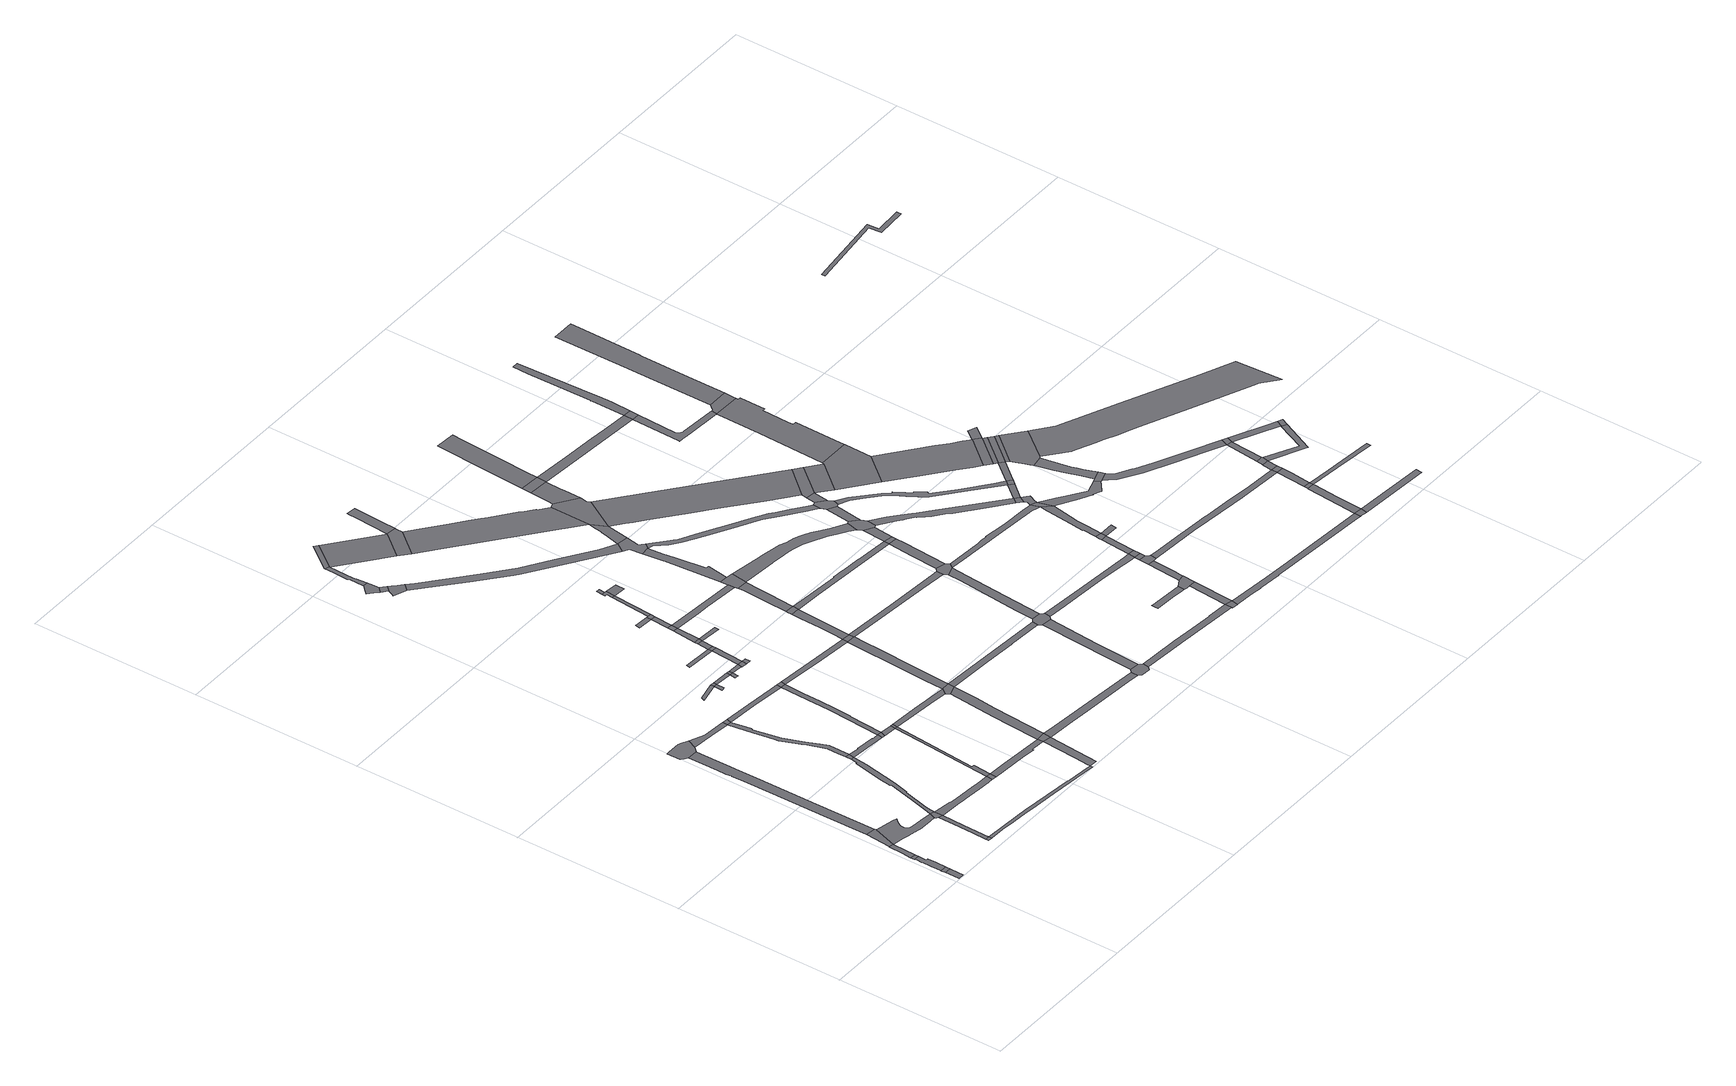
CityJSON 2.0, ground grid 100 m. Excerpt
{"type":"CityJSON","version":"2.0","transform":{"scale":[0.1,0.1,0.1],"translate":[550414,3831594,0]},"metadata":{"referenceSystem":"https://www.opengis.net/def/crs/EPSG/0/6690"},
"CityObjects":{
"road1":{"type":"Road","attributes":{"RoadStructureAttribute.sectionType":"1"},"geometry":[{"type":"MultiSurface","lod":"1","boundaries":[[[0,1,2,3]]]}]},
"road2":{"type":"Road","geometry":[{"type":"MultiSurface","lod":"1","boundaries":[[[4,5,6,0,3,7]]]}]},
"road3":{"type":"Road","attributes":{"RoadStructureAttribute.sectionType":"1"},"geometry":[{"type":"MultiSurface","lod":"1","boundaries":[[[8,9,10,11,12,13,4,7,14,15,16,17,18]]]}]},
"road4":{"type":"Road","geometry":[{"type":"MultiSurface","lod":"1","boundaries":[[[19,8,18,20]]]}]},
"road5":{"type":"Road","attributes":{"RoadStructureAttribute.sectionType":"1"},"geometry":[{"type":"MultiSurface","lod":"1","boundaries":[[[21,22,19,20,23]]]}]},
"road6":{"type":"Road","geometry":[{"type":"MultiSurface","lod":"1","boundaries":[[[24,25,21,23,26,27,28]]]}]},
"road7":{"type":"Road","attributes":{"RoadStructureAttribute.sectionType":"1"},"geometry":[{"type":"MultiSurface","lod":"1","boundaries":[[[29,30,31,32,33,34,35,36,37,38,39,40,41,26,23,42,43,44,45,46,47,48,49,50,51,52,53,54,55,56]]]}]},
"road8":{"type":"Road","geometry":[{"type":"MultiSurface","lod":"1","boundaries":[[[57,58,59,60]]]}]},
"road9":{"type":"Road","attributes":{"RoadStructureAttribute.sectionType":"1"},"geometry":[{"type":"MultiSurface","lod":"1","boundaries":[[[61,62,63,64,65,66,67,68,69,24,28,70,71,72,73,74,75]]]}]},
"road10":{"type":"Road","attributes":{"RoadStructureAttribute.sectionType":"1"},"geometry":[{"type":"MultiSurface","lod":"1","boundaries":[[[76,77,78,57,60,79,80]]]}]},
"road11":{"type":"Road","geometry":[{"type":"MultiSurface","lod":"1","boundaries":[[[56,55,81,82,76,80,83]]]}]},
"road12":{"type":"Road","geometry":[{"type":"MultiSurface","lod":"1","boundaries":[[[84,85,86,87,88,89,90,91,61,75,92,93,94,95]]]}]},
"road13":{"type":"Road","attributes":{"RoadStructureAttribute.sectionType":"1"},"geometry":[{"type":"MultiSurface","lod":"1","boundaries":[[[96,97,98,99,100,101,102,103,104,105,106,107,108,109,56,83]]]}]},
"road14":{"type":"Road","attributes":{"RoadStructureAttribute.sectionType":"1"},"geometry":[{"type":"MultiSurface","lod":"1","boundaries":[[[110,111,112,113,114,115,116,83,80,117,118,119,120,121,122,123,124,125,126]]]}]},
"road15":{"type":"Road","attributes":{"RoadStructureAttribute.sectionType":"1"},"geometry":[{"type":"MultiSurface","lod":"1","boundaries":[[[127,128,95,94,129,130,131,132,133,134,135]]]}]},
"road16":{"type":"Road","attributes":{"RoadStructureAttribute.sectionType":"1"},"geometry":[{"type":"MultiSurface","lod":"1","boundaries":[[[136,137,138,139,140,141,142,60,59,143,144,145,146,147,148,149]]]}]},
"road17":{"type":"Road","geometry":[{"type":"MultiSurface","lod":"1","boundaries":[[[150,102,101,151]]]}]},
"road18":{"type":"Road","attributes":{"RoadStructureAttribute.sectionType":"1"},"geometry":[{"type":"MultiSurface","lod":"1","boundaries":[[[134,152,153,154,155,156,157,158,159,150,151,160,161,162,163,164,165,166,167,168,169]]]}]},
"road19":{"type":"Road","geometry":[{"type":"MultiSurface","lod":"1","boundaries":[[[135,134,169,170]]]}]},
"road20":{"type":"Road","geometry":[{"type":"MultiSurface","lod":"1","boundaries":[[[126,125,171,172]]]}]},
"road21":{"type":"Road","attributes":{"RoadStructureAttribute.sectionType":"1"},"geometry":[{"type":"MultiSurface","lod":"1","boundaries":[[[173,174,175,176,151,101,177,178]]]}]},
"road22":{"type":"Road","attributes":{"RoadStructureAttribute.sectionType":"1"},"geometry":[{"type":"MultiSurface","lod":"1","boundaries":[[[179,180,126,172,181,182,183,184,185]]]}]},
"road23":{"type":"Road","geometry":[{"type":"MultiSurface","lod":"1","boundaries":[[[178,177,186,187]]]}]},
"road24":{"type":"Road","attributes":{"RoadStructureAttribute.sectionType":"1"},"geometry":[{"type":"MultiSurface","lod":"1","boundaries":[[[188,189,170,169,190,191,192]]]}]},
"road25":{"type":"Road","attributes":{"RoadStructureAttribute.sectionType":"1"},"geometry":[{"type":"MultiSurface","lod":"1","boundaries":[[[193,194,195,196]]]}]},
"road26":{"type":"Road","attributes":{"RoadStructureAttribute.sectionType":"1"},"geometry":[{"type":"MultiSurface","lod":"1","boundaries":[[[187,186,179,197]]]}]},
"road27":{"type":"Road","attributes":{"RoadStructureAttribute.sectionType":"1"},"geometry":[{"type":"MultiSurface","lod":"1","boundaries":[[[198,172,171,199,200,201,202,203]]]}]},
"road28":{"type":"Road","geometry":[{"type":"MultiSurface","lod":"1","boundaries":[[[197,179,185,204]]]}]},
"road29":{"type":"Road","geometry":[{"type":"MultiSurface","lod":"1","boundaries":[[[196,205,206,207]]]}]},
"road30":{"type":"Road","geometry":[{"type":"MultiSurface","lod":"1","boundaries":[[[193,196,207,208]]]}]},
"road31":{"type":"Road","attributes":{"RoadStructureAttribute.sectionType":"1"},"geometry":[{"type":"MultiSurface","lod":"1","boundaries":[[[191,209,210,211,212,213,178,187,214,215,216,217,218,219,220]]]}]},
"road32":{"type":"Road","attributes":{"RoadStructureAttribute.sectionType":"1"},"geometry":[{"type":"MultiSurface","lod":"1","boundaries":[[[208,207,221,222]]]}]},
"road33":{"type":"Road","attributes":{"RoadStructureAttribute.sectionType":"1"},"geometry":[{"type":"MultiSurface","lod":"1","boundaries":[[[202,223,224,225,149,226,227]]]}]},
"road34":{"type":"Road","geometry":[{"type":"MultiSurface","lod":"1","boundaries":[[[221,228,229,230]]]}]},
"road35":{"type":"Road","geometry":[{"type":"MultiSurface","lod":"1","boundaries":[[[192,191,220,231]]]}]},
"road36":{"type":"Road","geometry":[{"type":"MultiSurface","lod":"1","boundaries":[[[222,221,230,232]]]}]},
"road37":{"type":"Road","geometry":[{"type":"MultiSurface","lod":"1","boundaries":[[[233,203,202,227]]]}]},
"road38":{"type":"Road","attributes":{"RoadStructureAttribute.sectionType":"1"},"geometry":[{"type":"MultiSurface","lod":"1","boundaries":[[[232,230,234,235]]]}]},
"road39":{"type":"Road","attributes":{"RoadStructureAttribute.sectionType":"1"},"geometry":[{"type":"MultiSurface","lod":"1","boundaries":[[[236,204,185,237,238,239]]]}]},
"road40":{"type":"Road","geometry":[{"type":"MultiSurface","lod":"1","boundaries":[[[240,241,242,243,244,245,246,247,248,249]]]}]},
"road41":{"type":"Road","geometry":[{"type":"MultiSurface","lod":"1","boundaries":[[[250,251,252,253]]]}]},
"road42":{"type":"Road","attributes":{"RoadStructureAttribute.sectionType":"1"},"geometry":[{"type":"MultiSurface","lod":"1","boundaries":[[[249,248,254,255]]]}]},
"road43":{"type":"Road","geometry":[{"type":"MultiSurface","lod":"1","boundaries":[[[256,235,234,257,258]]]}]},
"road44":{"type":"Road","geometry":[{"type":"MultiSurface","lod":"1","boundaries":[[[259,260,255,254,261,262,263,264]]]}]},
"road45":{"type":"Road","attributes":{"RoadStructureAttribute.sectionType":"1"},"geometry":[{"type":"MultiSurface","lod":"1","boundaries":[[[265,266,267,268,269,242,241,270,271,272]]]}]},
"road46":{"type":"Road","geometry":[{"type":"MultiSurface","lod":"1","boundaries":[[[273,274,256,258]]]}]},
"road47":{"type":"Road","attributes":{"RoadStructureAttribute.sectionType":"1"},"geometry":[{"type":"MultiSurface","lod":"1","boundaries":[[[252,235,256,275]]]}]},
"road48":{"type":"Road","attributes":{"RoadStructureAttribute.sectionType":"1"},"geometry":[{"type":"MultiSurface","lod":"1","boundaries":[[[276,277,278,279,280,281,203,233]]]}]},
"road49":{"type":"Road","geometry":[{"type":"MultiSurface","lod":"1","boundaries":[[[253,252,275,282]]]}]},
"road50":{"type":"Road","attributes":{"RoadStructureAttribute.sectionType":"1"},"geometry":[{"type":"MultiSurface","lod":"1","boundaries":[[[283,253,282,284]]]}]},
"road51":{"type":"Road","geometry":[{"type":"MultiSurface","lod":"1","boundaries":[[[285,283,284,286]]]}]},
"road52":{"type":"Road","attributes":{"RoadStructureAttribute.sectionType":"1"},"geometry":[{"type":"MultiSurface","lod":"1","boundaries":[[[287,285,286,288]]]}]},
"road53":{"type":"Road","geometry":[{"type":"MultiSurface","lod":"1","boundaries":[[[289,290,265,272,291]]]}]},
"road54":{"type":"Road","attributes":{"RoadStructureAttribute.sectionType":"1"},"geometry":[{"type":"MultiSurface","lod":"1","boundaries":[[[292,231,220,293,294,295]]]}]},
"road55":{"type":"Road","geometry":[{"type":"MultiSurface","lod":"1","boundaries":[[[296,239,238,279,278]]]}]},
"road56":{"type":"Road","geometry":[{"type":"MultiSurface","lod":"1","boundaries":[[[297,298,299,300]]]}]},
"road57":{"type":"Road","geometry":[{"type":"MultiSurface","lod":"1","boundaries":[[[301,287,288,302]]]}]},
"road58":{"type":"Road","geometry":[{"type":"MultiSurface","lod":"1","boundaries":[[[303,304,286,284]]]}]},
"road59":{"type":"Road","attributes":{"RoadStructureAttribute.sectionType":"1"},"geometry":[{"type":"MultiSurface","lod":"1","boundaries":[[[299,301,302,305]]]}]},
"road60":{"type":"Road","geometry":[{"type":"MultiSurface","lod":"1","boundaries":[[[300,299,305,306,307]]]}]},
"road61":{"type":"Road","attributes":{"function":"2","RoadStructureAttribute.sectionType":"1"},"geometry":[{"type":"MultiSurface","lod":"1","boundaries":[[[308,309,310,291,272,311,312,313,314]]]}]},
"road62":{"type":"Road","attributes":{"RoadStructureAttribute.sectionType":"1"},"geometry":[{"type":"MultiSurface","lod":"1","boundaries":[[[315,316,233,227,317,318,319,320,321,322]]]}]},
"road63":{"type":"Road","attributes":{"RoadStructureAttribute.sectionType":"1"},"geometry":[{"type":"MultiSurface","lod":"1","boundaries":[[[323,307,306,324]]]}]},
"road64":{"type":"Road","attributes":{"RoadStructureAttribute.sectionType":"1"},"geometry":[{"type":"MultiSurface","lod":"1","boundaries":[[[294,325,326,327,328,329,239,296,330,331,332,333,334,335]]]}]},
"road65":{"type":"Road","attributes":{"RoadStructureAttribute.sectionType":"1"},"geometry":[{"type":"MultiSurface","lod":"1","boundaries":[[[336,337,338,323,324,339,340]]]}]},
"road66":{"type":"Road","geometry":[{"type":"MultiSurface","lod":"1","boundaries":[[[341,342,336,340]]]}]},
"road67":{"type":"Road","geometry":[{"type":"MultiSurface","lod":"1","boundaries":[[[343,344,339,324]]]}]},
"road68":{"type":"Road","geometry":[{"type":"MultiSurface","lod":"1","boundaries":[[[345,346,314,313,347,348,349,350]]]}]},
"road69":{"type":"Road","attributes":{"RoadStructureAttribute.sectionType":"1"},"geometry":[{"type":"MultiSurface","lod":"1","boundaries":[[[351,352,353,354,355,264,263,356,357,358,359,360,361,362,363]]]}]},
"road70":{"type":"Road","geometry":[{"type":"MultiSurface","lod":"1","boundaries":[[[295,294,335,364]]]}]},
"road71":{"type":"Road","attributes":{"RoadStructureAttribute.sectionType":"1"},"geometry":[{"type":"MultiSurface","lod":"1","boundaries":[[[365,366,302,288,367,368,369,370]]]}]},
"road72":{"type":"Road","attributes":{"RoadStructureAttribute.sectionType":"1"},"geometry":[{"type":"MultiSurface","lod":"1","boundaries":[[[371,372,373,374,295,364,375,376]]]}]},
"road73":{"type":"Road","attributes":{"RoadStructureAttribute.sectionType":"1"},"geometry":[{"type":"MultiSurface","lod":"1","boundaries":[[[377,378,296,278,379,380,381,382,383]]]}]},
"road74":{"type":"Road","geometry":[{"type":"MultiSurface","lod":"1","boundaries":[[[384,385,386,345,350,387,388,389]]]}]},
"road75":{"type":"Road","geometry":[{"type":"MultiSurface","lod":"1","boundaries":[[[390,391,371,376,392,393]]]}]},
"road76":{"type":"Road","attributes":{"RoadStructureAttribute.sectionType":"1"},"geometry":[{"type":"MultiSurface","lod":"1","boundaries":[[[394,395,396,390,393,397,398,399,400]]]}]},
"road77":{"type":"Road","attributes":{"function":"2","RoadStructureAttribute.sectionType":"1"},"geometry":[{"type":"MultiSurface","lod":"1","boundaries":[[[401,402,403,404,405,406,407,408,409,348,347,410,411,412,413,414]]]}]},
"road78":{"type":"Road","geometry":[{"type":"MultiSurface","lod":"1","boundaries":[[[415,322,321,416,417,418,419,420,421,422,423,424]]]}]},
"road79":{"type":"Road","geometry":[{"type":"MultiSurface","lod":"1","boundaries":[[[425,426,370,369,394,400,427,428,429,430,431]]]}]},
"road80":{"type":"Road","attributes":{"RoadStructureAttribute.sectionType":"1"},"geometry":[{"type":"MultiSurface","lod":"1","boundaries":[[[432,433,434,435,436,437,438,439,440,441,442,443,444,425,431]]]}]},
"road81":{"type":"Road","attributes":{"RoadStructureAttribute.sectionType":"1"},"geometry":[{"type":"MultiSurface","lod":"1","boundaries":[[[445,446,447,448,449,364,335,450,451,452,453,454,455]]]}]},
"road82":{"type":"Road","geometry":[{"type":"MultiSurface","lod":"1","boundaries":[[[363,362,456,440,439,457,458,459,460,461]]]}]},
"road83":{"type":"Road","attributes":{"RoadStructureAttribute.sectionType":"1"},"geometry":[{"type":"MultiSurface","lod":"1","boundaries":[[[462,463,464,415,424,465,466]]]}]},
"road84":{"type":"Road","attributes":{"RoadStructureAttribute.sectionType":"1"},"geometry":[{"type":"MultiSurface","lod":"1","boundaries":[[[413,467,468,469,470,471,363,461,472,473]]]}]},
"road85":{"type":"Road","geometry":[{"type":"MultiSurface","lod":"1","boundaries":[[[474,475,476,383,382,477,478,462,466,479,480,481,482,483,484,485]]]}]},
"road86":{"type":"Road","attributes":{"RoadStructureAttribute.sectionType":"1"},"geometry":[{"type":"MultiSurface","lod":"1","boundaries":[[[392,486,487,488,489,490,491,492,493,494,495,393]]]}]},
"road87":{"type":"Road","geometry":[{"type":"MultiSurface","lod":"1","boundaries":[[[496,414,413,473,497,498,499,500]]]}]},
"road88":{"type":"Road","attributes":{"RoadStructureAttribute.sectionType":"1"},"geometry":[{"type":"MultiSurface","lod":"1","boundaries":[[[501,502,503,504,505,506,507,421,420,508,509,510,511,512]]]}]},
"road89":{"type":"Road","attributes":{"RoadStructureAttribute.sectionType":"1"},"geometry":[{"type":"MultiSurface","lod":"1","boundaries":[[[513,514,515,516,517,518,519,520,521,522,429,428,523,524,525,526,527,528,529,530,531,532,533,534,535,536,537,538,539]]]}]},
"road90":{"type":"Road","attributes":{"RoadStructureAttribute.sectionType":"1"},"geometry":[{"type":"MultiSurface","lod":"1","boundaries":[[[540,541,542,543,544,545,546,474,485]]]}]},
"road91":{"type":"Road","attributes":{"function":"3","RoadStructureAttribute.sectionType":"1"},"geometry":[{"type":"MultiSurface","lod":"1","boundaries":[[[547,548,549,496,500,550,551,552,553,554]]]}]},
"road92":{"type":"Road","geometry":[{"type":"MultiSurface","lod":"1","boundaries":[[[555,547,554,556]]]}]},
"road93":{"type":"Road","attributes":{"RoadStructureAttribute.sectionType":"1"},"geometry":[{"type":"MultiSurface","lod":"1","boundaries":[[[557,558,559,560,561,562,563,564,565,566,567,568,569,570,571,457,439,572,573,574,575,576,577,578,579,580,581,582,583,584,585]]]}]},
"road94":{"type":"Road","geometry":[{"type":"MultiSurface","lod":"1","boundaries":[[[586,587,455,454,543,542,588,589,590,591]]]}]},
"road95":{"type":"Road","attributes":{"RoadStructureAttribute.sectionType":"1"},"geometry":[{"type":"MultiSurface","lod":"1","boundaries":[[[488,592,586,591,593,594]]]}]},
"road96":{"type":"Road","attributes":{"function":"3","RoadStructureAttribute.sectionType":"1"},"geometry":[{"type":"MultiSurface","lod":"1","boundaries":[[[595,596,555,556,597,598,599,600]]]}]},
"road97":{"type":"Road","attributes":{"RoadStructureAttribute.sectionType":"1"},"geometry":[{"type":"MultiSurface","lod":"1","boundaries":[[[601,602,482,481,603,604,605,606,607,608,609,610]]]}]},
"road98":{"type":"Road","geometry":[{"type":"MultiSurface","lod":"1","boundaries":[[[489,488,594,611]]]}]},
"road99":{"type":"Road","geometry":[{"type":"MultiSurface","lod":"1","boundaries":[[[612,613,614,615,616,617,618,619,620,621,622]]]}]},
"road100":{"type":"Road","attributes":{"function":"2","RoadStructureAttribute.sectionType":"1"},"geometry":[{"type":"MultiSurface","lod":"1","boundaries":[[[623,624,497,473,625,626,627,628,629,630,631,632]]]}]},
"road101":{"type":"Road","attributes":{"RoadStructureAttribute.sectionType":"1"},"geometry":[{"type":"MultiSurface","lod":"1","boundaries":[[[633,634,489,611,635]]]}]},
"road102":{"type":"Road","geometry":[{"type":"MultiSurface","lod":"1","boundaries":[[[512,511,636,637,638,639,640]]]}]},
"road103":{"type":"Road","geometry":[{"type":"MultiSurface","lod":"1","boundaries":[[[641,539,538,633,635,642,643,644]]]}]},
"road104":{"type":"Road","attributes":{"RoadStructureAttribute.sectionType":"1"},"geometry":[{"type":"MultiSurface","lod":"1","boundaries":[[[645,512,640,646]]]}]},
"road105":{"type":"Road","attributes":{"RoadStructureAttribute.sectionType":"1"},"geometry":[{"type":"MultiSurface","lod":"1","boundaries":[[[647,641,644,648]]]}]},
"road106":{"type":"Road","geometry":[{"type":"MultiSurface","lod":"1","boundaries":[[[649,650,651,622,621,652,645,646]]]}]},
"road107":{"type":"Road","geometry":[{"type":"MultiSurface","lod":"1","boundaries":[[[653,654,585,584,647,648,655,656,657,658]]]}]},
"road108":{"type":"Road","attributes":{"RoadStructureAttribute.sectionType":"1"},"geometry":[{"type":"MultiSurface","lod":"1","boundaries":[[[659,653,658,660]]]}]},
"road109":{"type":"Road","attributes":{"RoadStructureAttribute.sectionType":"1"},"geometry":[{"type":"MultiSurface","lod":"1","boundaries":[[[661,662,663,664,665,666,667,588,542,668,669,670,671,672,673,674,675,676,677]]]}]},
"road110":{"type":"Road","attributes":{"RoadStructureAttribute.sectionType":"1"},"geometry":[{"type":"MultiSurface","lod":"1","boundaries":[[[678,679,680,681,556,554,682,683]]]}]},
"road111":{"type":"Road","attributes":{"RoadStructureAttribute.sectionType":"1"},"geometry":[{"type":"MultiSurface","lod":"1","boundaries":[[[684,685,686,687,650,649,688,689,690,691,692]]]}]},
"road112":{"type":"Road","geometry":[{"type":"MultiSurface","lod":"1","boundaries":[[[693,684,692,694,695,696,697,698]]]}]},
"road113":{"type":"Road","attributes":{"RoadStructureAttribute.sectionType":"1"},"geometry":[{"type":"MultiSurface","lod":"1","boundaries":[[[609,693,698,699]]]}]},
"road114":{"type":"Road","geometry":[{"type":"MultiSurface","lod":"1","boundaries":[[[610,609,699,700,701]]]}]},
"road115":{"type":"Road","geometry":[{"type":"MultiSurface","lod":"1","boundaries":[[[632,631,702,659,660,703]]]}]},
"road116":{"type":"Road","attributes":{"RoadStructureAttribute.sectionType":"1"},"geometry":[{"type":"MultiSurface","lod":"1","boundaries":[[[704,705,706,707,708,709,710,711,712,643,642,713,714,715,716,717,718,719,720,721,722,723,724,725,726]]]}]},
"road117":{"type":"Road","attributes":{"RoadStructureAttribute.sectionType":"1"},"geometry":[{"type":"MultiSurface","lod":"1","boundaries":[[[727,728,729,730,610,701]]]}]},
"road118":{"type":"Road","attributes":{"function":"2","RoadStructureAttribute.sectionType":"1"},"geometry":[{"type":"MultiSurface","lod":"1","boundaries":[[[703,660,731,732,733]]]}]},
"road119":{"type":"Road","geometry":[{"type":"MultiSurface","lod":"1","boundaries":[[[734,735,730,729,736]]]}]},
"road120":{"type":"Road","attributes":{"RoadStructureAttribute.sectionType":"1"},"geometry":[{"type":"MultiSurface","lod":"1","boundaries":[[[737,738,739,740,741,742,743,744,745,746,747,748,749,750,751,657,656,752,753,754,755,756,757,758,759,760,761,762,763,764]]]}]},
"road121":{"type":"Road","geometry":[{"type":"MultiSurface","lod":"1","boundaries":[[[765,766,736,729]]]}]},
"road122":{"type":"Road","attributes":{"RoadStructureAttribute.sectionType":"1"},"geometry":[{"type":"MultiSurface","lod":"1","boundaries":[[[676,767,768,769,770,771,772,773,774,734,736,775,776,777,778]]]}]},
"road123":{"type":"Road","geometry":[{"type":"MultiSurface","lod":"1","boundaries":[[[779,733,732,780,781,782]]]}]},
"road124":{"type":"Road","geometry":[{"type":"MultiSurface","lod":"1","boundaries":[[[677,676,778,783]]]}]},
"road125":{"type":"Road","geometry":[{"type":"MultiSurface","lod":"1","boundaries":[[[726,725,784,785]]]}]},
"road126":{"type":"Road","attributes":{"RoadStructureAttribute.sectionType":"1"},"geometry":[{"type":"MultiSurface","lod":"1","boundaries":[[[786,787,788,789,640,639,790,791,792,793,794,795,796,797,798,799]]]}]},
"road127":{"type":"Road","geometry":[{"type":"MultiSurface","lod":"1","boundaries":[[[683,682,800,801]]]}]},
"road128":{"type":"Road","attributes":{"RoadStructureAttribute.sectionType":"1"},"geometry":[{"type":"MultiSurface","lod":"1","boundaries":[[[802,803,804,785,784,805,806,677,783]]]}]},
"road129":{"type":"Road","attributes":{"RoadStructureAttribute.sectionType":"1"},"geometry":[{"type":"MultiSurface","lod":"1","boundaries":[[[763,726,785,807,808]]]}]},
"road130":{"type":"Road","attributes":{"RoadStructureAttribute.sectionType":"1"},"geometry":[{"type":"MultiSurface","lod":"1","boundaries":[[[682,809,810,811,812,813,814,815,816,817,818,819,820,800]]]}]},
"road131":{"type":"Road","geometry":[{"type":"MultiSurface","lod":"1","boundaries":[[[764,763,808,821]]]}]},
"road132":{"type":"Road","attributes":{"RoadStructureAttribute.sectionType":"1"},"geometry":[{"type":"MultiSurface","lod":"1","boundaries":[[[822,823,824,825,826,827,683,801,828,829,830,831,832]]]}]},
"road133":{"type":"Road","attributes":{"RoadStructureAttribute.sectionType":"1"},"geometry":[{"type":"MultiSurface","lod":"1","boundaries":[[[833,834,835,836,837,838,783,778,839,840,841,842,843,844,845,846,847,848,849,850]]]}]},
"road134":{"type":"Road","attributes":{"RoadStructureAttribute.sectionType":"1"},"geometry":[{"type":"MultiSurface","lod":"1","boundaries":[[[814,851,852,853,779,782,854,855,856,857,858,859,860,861,862,863]]]}]},
"road135":{"type":"Road","attributes":{"function":"2","RoadStructureAttribute.sectionType":"1"},"geometry":[{"type":"MultiSurface","lod":"1","boundaries":[[[864,865,866,867,868,869,870,781,780,871,872,873,874,875,876]]]}]},
"road136":{"type":"Road","attributes":{"RoadStructureAttribute.sectionType":"1"},"geometry":[{"type":"MultiSurface","lod":"1","boundaries":[[[877,764,821,878,879]]]}]},
"road137":{"type":"Road","attributes":{"RoadStructureAttribute.sectionType":"1"},"geometry":[{"type":"MultiSurface","lod":"1","boundaries":[[[880,881,882,883,884,885,886,696,695,887,888,889,890,891,892,893]]]}]},
"road138":{"type":"Road","geometry":[{"type":"MultiSurface","lod":"1","boundaries":[[[894,895,896,897,815,814,863,898,899]]]}]},
"road139":{"type":"Road","geometry":[{"type":"MultiSurface","lod":"1","boundaries":[[[900,901,850,849,902,903,904]]]}]},
"road140":{"type":"Road","attributes":{"function":"2","RoadStructureAttribute.sectionType":"1"},"geometry":[{"type":"MultiSurface","lod":"1","boundaries":[[[876,875,905,906,907]]]}]},
"road141":{"type":"Road","attributes":{"RoadStructureAttribute.sectionType":"1"},"geometry":[{"type":"MultiSurface","lod":"1","boundaries":[[[908,909,910,911,912,913,914,915,916,917,918,901,900]]]}]},
"road142":{"type":"Road","attributes":{"function":"2","RoadStructureAttribute.sectionType":"1"},"geometry":[{"type":"MultiSurface","lod":"1","boundaries":[[[906,905,877,919]]]}]},
"road143":{"type":"Road","geometry":[{"type":"MultiSurface","lod":"1","boundaries":[[[919,877,879,920]]]}]},
"road144":{"type":"Road","attributes":{"RoadStructureAttribute.sectionType":"1"},"geometry":[{"type":"MultiSurface","lod":"1","boundaries":[[[920,879,921,922,923]]]}]},
"road145":{"type":"Road","attributes":{"function":"2","RoadStructureAttribute.sectionType":"1"},"geometry":[{"type":"MultiSurface","lod":"1","boundaries":[[[924,923,922,925,926,927,915,914,928,929,930]]]}]},
"road146":{"type":"Road","attributes":{"RoadStructureAttribute.sectionType":"1"},"geometry":[{"type":"MultiSurface","lod":"1","boundaries":[[[931,932,933,934,894,899,935,936,937,938,939,940,941]]]}]},
"road147":{"type":"Road","geometry":[{"type":"MultiSurface","lod":"1","boundaries":[[[942,943,876,907]]]}]},
"road148":{"type":"Road","geometry":[{"type":"MultiSurface","lod":"1","boundaries":[[[799,798,944,945,946]]]}]},
"road149":{"type":"Road","attributes":{"RoadStructureAttribute.sectionType":"1"},"geometry":[{"type":"MultiSurface","lod":"1","boundaries":[[[947,948,949,950,951,952,799,946,953,954,955,956]]]}]},
"road150":{"type":"Road","attributes":{"RoadStructureAttribute.sectionType":"1"},"geometry":[{"type":"MultiSurface","lod":"1","boundaries":[[[957,958,959,960,961,962,963,964,965,904,903,966,967,968,969,970,971,972]]]}]},
"road151":{"type":"Road","geometry":[{"type":"MultiSurface","lod":"1","boundaries":[[[973,947,956,974]]]}]},
"road152":{"type":"Road","attributes":{"RoadStructureAttribute.sectionType":"1"},"geometry":[{"type":"MultiSurface","lod":"1","boundaries":[[[892,973,974,975,976]]]}]},
"road153":{"type":"Road","geometry":[{"type":"MultiSurface","lod":"1","boundaries":[[[893,892,976,977]]]}]},
"road154":{"type":"Road","attributes":{"RoadStructureAttribute.sectionType":"1"},"geometry":[{"type":"MultiSurface","lod":"1","boundaries":[[[978,979,893,977,980,981]]]}]},
"road155":{"type":"Road","attributes":{"RoadStructureAttribute.sectionType":"1"},"geometry":[{"type":"MultiSurface","lod":"1","boundaries":[[[945,982,983,984,946]]]}]},
"road156":{"type":"Road","geometry":[{"type":"MultiSurface","lod":"1","boundaries":[[[985,981,980,986,987,988]]]}]},
"road157":{"type":"Road","attributes":{"RoadStructureAttribute.sectionType":"1"},"geometry":[{"type":"MultiSurface","lod":"1","boundaries":[[[989,985,988,990]]]}]},
"road158":{"type":"Road","geometry":[{"type":"MultiSurface","lod":"1","boundaries":[[[972,971,989,990,991]]]}]},
"road159":{"type":"Road","attributes":{"RoadStructureAttribute.sectionType":"1"},"geometry":[{"type":"MultiSurface","lod":"1","boundaries":[[[992,993,974,956,994,995,996,997]]]}]},
"road160":{"type":"Road","attributes":{"RoadStructureAttribute.sectionType":"1"},"geometry":[{"type":"MultiSurface","lod":"1","boundaries":[[[998,999,986,980,1000,1001,1002,1003]]]}]},
"road161":{"type":"Road","attributes":{"function":"2","RoadStructureAttribute.sectionType":"1"},"geometry":[{"type":"MultiSurface","lod":"1","boundaries":[[[1004,1005,1006,930,929,1007,1008,1009,1010,1011,1012,1013,1014,1015,1016,1017,1018,1019,1020,1021,1022,1023]]]}]},
"road162":{"type":"Road","attributes":{"RoadStructureAttribute.sectionType":"1"},"geometry":[{"type":"MultiSurface","lod":"1","boundaries":[[[1024,1025,991,990,1026,1027,1028]]]}]},
"road163":{"type":"Road","geometry":[{"type":"MultiSurface","lod":"1","boundaries":[[[1028,1027,998,1003,1029]]]}]},
"road164":{"type":"Road","attributes":{"RoadStructureAttribute.sectionType":"1"},"geometry":[{"type":"MultiSurface","lod":"1","boundaries":[[[1030,1031,1032,1033,1034,1035,1036,1037]]]}]}
},
"vertices":[
[34,89,0],[35,6,0],[69,6,0],[70,89,0],
[30,115,0],[31,109,0],[32,89,0],[70,115,0],
[30,279,0],[31,272,0],[31,235,0],[31,230,0],[31,176,0],[30,119,0],[71,183,0],[72,228,0],[61,229,0],[58,230,0],[60,277,0],
[27,301,0],[61,300,0],
[39,443,0],[33,356,0],[66,439,0],
[54,595,0],[39,445,0],[113,578,0],[113,580,0],[112,587,0],
[332,440,0],[279,445,0],[236,451,0],[228,452,0],[218,459,0],[211,470,0],[209,484,0],[208,486,0],[212,500,0],[213,502,0],[222,522,0],[247,549,0],[224,554,0],[72,438,0],[134,425,0],[167,419,0],[175,417,0],[194,413,0],[197,412,0],[205,411,0],[213,409,0],[220,407,0],[229,406,0],[252,402,0],[330,400,0],[332,400,0],[364,399,0],[378,436,0],
[374,86,0],[373,68,0],[400,67,0],[397,85,0],
[39,1689,0],[40,1626,0],[40,1511,0],[41,1457,0],[43,1427,0],[43,1425,0],[44,1350,0],[46,1170,0],[50,858,0],[108,951,0],[104,1295,0],[103,1425,0],[101,1502,0],[100,1566,0],[99,1687,0],
[379,383,0],[379,286,0],[376,165,0],[401,251,0],[405,377,0],
[365,398,0],[372,391,0],[405,429,0],
[119,1787,0],[118,1787,0],[97,1797,0],[19,1797,0],[3,1797,0],[3,1718,0],[19,1705,0],[29,1697,0],[109,1697,0],[122,1710,0],[128,1716,0],[153,1773,0],
[411,486,0],[452,638,0],[457,638,0],[479,730,0],[520,936,0],[530,1022,0],[508,1018,0],[504,981,0],[497,981,0],[463,813,0],[449,736,0],[455,734,0],[414,568,0],[391,475,0],
[727,391,0],[694,393,0],[565,402,0],[521,410,0],[512,411,0],[416,427,0],[409,428,0],[412,377,0],[507,370,0],[521,369,0],[572,366,0],[617,362,0],[691,356,0],[762,351,0],[765,351,0],[791,349,0],[793,387,0],
[240,1735,0],[211,1748,0],[148,1714,0],[200,1709,0],[207,1708,0],[237,1705,0],[277,1701,0],[372,1691,0],[375,1722,0],
[1003,34,0],[1003,36,0],[850,52,0],[770,60,0],[700,66,0],[612,73,0],[520,79,0],[505,64,0],[546,60,0],[657,52,0],[752,43,0],[883,30,0],[1170,1,0],[1172,18,0],
[508,1053,0],[534,1053,0],
[390,1584,0],[415,1428,0],[418,1405,0],[452,1326,0],[464,1295,0],[470,1281,0],[508,1166,0],[508,1098,0],[536,1178,0],[519,1224,0],[489,1296,0],[444,1410,0],[442,1429,0],[425,1517,0],[416,1565,0],[418,1577,0],[414,1605,0],[401,1691,0],
[408,1719,0],
[821,346,0],[824,385,0],
[710,1034,0],[710,1038,0],[601,1048,0],[600,1045,0],[745,1001,0],[748,1031,0],
[846,992,0],[826,758,0],[831,491,0],[831,493,0],[830,493,0],[816,493,0],[862,991,0],
[766,999,0],[778,1030,0],
[742,1689,0],[570,1704,0],[576,1675,0],[782,1654,0],[785,1684,0],
[589,1952,0],[475,1926,0],[467,1904,0],[590,1932,0],
[849,1024,0],
[933,378,0],[1027,332,0],[1111,325,0],[1111,334,0],[1195,325,0],[1194,360,0],
[864,1022,0],
[588,1882,0],[608,1883,0],[610,1930,0],
[611,1951,0],
[781,1601,0],[776,1432,0],[776,1404,0],[774,1345,0],[764,1221,0],[793,1234,0],[795,1234,0],[803,1333,0],[801,1334,0],[804,1432,0],[808,1537,0],[814,1652,0],
[715,1924,0],[716,1945,0],
[1179,117,0],[1173,30,0],[1172,21,0],[1220,14,0],[1244,316,0],
[710,1889,0],[730,1884,0],[735,1921,0],
[817,1681,0],
[736,1944,0],
[1250,362,0],
[802,1917,0],[809,1940,0],
[1036,1008,0],[1113,968,0],[1224,957,0],[1248,991,0],
[256,3831,0],[255,3846,0],[224,3844,0],[219,3838,0],[206,3825,0],[180,3796,0],[193,3783,0],[222,3757,0],[232,3747,0],[259,3776,0],
[647,2145,0],[646,2125,0],[820,2112,0],[820,2135,0],
[264,3718,0],[290,3746,0],
[839,1940,0],[802,1912,0],[837,1910,0],
[316,3722,0],[307,3730,0],[251,3688,0],[245,3675,0],[322,3647,0],[356,3684,0],
[224,4083,0],[224,4026,0],[223,3977,0],[221,3944,0],[227,3927,0],[251,3910,0],[246,3927,0],[250,4076,0],
[865,1908,0],[864,1938,0],
[851,2110,0],
[1275,690,0],[1288,811,0],[1297,954,0],[1241,934,0],[1214,648,0],[1206,545,0],
[852,2132,0],
[826,2203,0],[857,2200,0],
[827,2225,0],[862,2223,0],
[839,2365,0],[870,2363,0],
[340,4242,0],[224,4090,0],[364,4224,0],
[1038,1660,0],[1036,1628,0],[1281,1603,0],[1284,1636,0],
[1300,992,0],
[766,2546,0],[761,2519,0],[851,2512,0],[853,2541,0],
[842,2403,0],[872,2400,0],
[984,2191,0],[985,2216,0],
[881,2510,0],
[883,2539,0],[864,2540,0],
[638,4000,0],[631,4006,0],[377,4214,0],[257,4070,0],[402,3953,0],[522,3854,0],[640,3999,0],
[1625,329,0],[1332,354,0],[1415,303,0],[1530,292,0],[1720,278,0],[1843,269,0],[1913,262,0],[1915,303,0],
[883,2777,0],[901,2775,0],
[1280,1600,0],[1270,1437,0],[1267,1383,0],[1260,1254,0],[1252,1098,0],[1300,993,0],[1313,1227,0],[1326,1437,0],[1330,1538,0],[1335,1598,0],[1335,1602,0],
[874,2834,0],[872,2815,0],[886,2814,0],[906,2831,0],[893,2832,0],
[896,2870,0],[877,2871,0],
[975,2769,0],[978,2825,0],
[641,4000,0],[641,3998,0],[581,3806,0],[698,3950,0],[701,3990,0],[701,3996,0],
[1164,3061,0],[965,3195,0],[804,3302,0],[651,3427,0],[395,3649,0],[435,3549,0],[567,3433,0],[671,3343,0],[738,3286,0],[761,3267,0],[910,3166,0],[1220,2960,0],[1257,3015,0],
[1333,1633,0],
[1105,2382,0],[1035,2387,0],[1033,2349,0],[1103,2345,0],[1312,2329,0],[1309,2367,0],
[1300,1963,0],[1298,1904,0],[1295,1787,0],[1287,1678,0],[1341,1793,0],[1351,1961,0],
[1593,973,0],[1593,972,0],[1565,937,0],[1748,925,0],[1749,927,0],[1956,913,0],[1960,947,0],
[658,4263,0],[657,4251,0],[654,4198,0],[706,4081,0],[714,4212,0],[717,4257,0],
[1301,2002,0],[1300,1991,0],[1353,1961,0],[1358,1998,0],
[1313,2308,0],[1316,2276,0],[1308,2120,0],[1358,2000,0],[1368,2153,0],[1373,2224,0],[1378,2304,0],
[1244,3511,0],[1246,3513,0],[1185,3561,0],[1177,3572,0],[1052,3668,0],[1022,3694,0],[972,3734,0],[894,3795,0],[795,3873,0],[700,3710,0],[1067,3413,0],[1080,3403,0],[1300,3225,0],[1302,3461,0],
[1933,320,0],[1930,245,0],[1985,242,0],[1998,255,0],[2001,258,0],[2003,260,0],[2007,295,0],[2005,295,0],[2001,301,0],[1990,312,0],
[1305,2411,0],[1308,2374,0],[1379,2308,0],[1380,2308,0],[1395,2404,0],[1366,2408,0],[1355,2410,0],
[1375,2537,0],[1359,2539,0],[1352,2582,0],[1349,2608,0],[1343,2642,0],[1331,2718,0],[1323,2785,0],[1313,2871,0],[1262,2865,0],[1277,2745,0],[1279,2744,0],[1288,2639,0],[1297,2514,0],
[1979,1585,0],[1977,1585,0],[1909,1590,0],[1678,1606,0],[1335,1633,0],[1449,1593,0],[1854,1557,0],[1976,1545,0],[2011,1542,0],[2012,1542,0],[2013,1583,0],
[1253,2938,0],[1338,2901,0],[1328,2910,0],[1322,2915,0],[1308,2926,0],[1322,3004,0],
[1973,893,0],[1955,635,0],[1944,494,0],[2007,587,0],[2030,886,0],
[1293,3174,0],[1290,3153,0],[1288,3144,0],[1286,3136,0],[1274,3087,0],[1344,3133,0],[1345,3139,0],
[1980,962,0],[1967,951,0],[1962,947,0],[1958,911,0],[1963,905,0],[2043,899,0],[2047,904,0],[2049,904,0],[2053,939,0],[2052,941,0],[2047,946,0],[2036,960,0],
[1512,1951,0],[1841,1927,0],[2058,1911,0],[2060,1944,0],[1863,1959,0],[1861,1961,0],[1745,1970,0],[1743,1970,0],[1673,1975,0],[1672,1972,0],
[1332,3474,0],[1455,3328,0],[1447,3350,0],[1450,3370,0],[1453,3387,0],
[2522,258,0],[2521,258,0],[2390,269,0],[2263,280,0],[2257,280,0],[2252,281,0],[2097,290,0],[2252,241,0],[2265,240,0],[2358,232,0],[2645,209,0],[2646,248,0],
[1987,2226,0],[1935,2260,0],[1903,2281,0],[1873,2300,0],[1839,2314,0],[1810,2325,0],[1764,2334,0],[1729,2351,0],[1599,2371,0],[1566,2377,0],[1386,2308,0],[1397,2307,0],[1558,2294,0],[1589,2292,0],[1595,2292,0],[1647,2287,0],[1711,2281,0],[1749,2273,0],[1797,2259,0],[1838,2240,0],[1860,2229,0],[1902,2210,0],[1924,2197,0],[1965,2172,0],[2021,2138,0],[2056,2111,0],[2073,2179,0],
[2055,1187,0],[2076,1445,0],[2085,1537,0],[2027,1519,0],[2022,1444,0],[2011,1319,0],[1989,1068,0],
[1340,3612,0],[1333,3497,0],[1332,3480,0],[1454,3492,0],[1454,3523,0],[1455,3595,0],[1455,3597,0],[1456,3606,0],
[1344,3672,0],[1461,3665,0],
[2094,2409,0],[2074,2423,0],[1994,2481,0],[1934,2525,0],[1904,2547,0],[1863,2573,0],[1845,2584,0],[1809,2603,0],[1727,2647,0],[1664,2681,0],[1569,2734,0],[1466,2790,0],[1448,2806,0],[1423,2828,0],[1352,2890,0],[1321,2868,0],[1344,2862,0],[1400,2801,0],[1453,2763,0],[1516,2725,0],[1601,2676,0],[1703,2620,0],[1795,2571,0],[1847,2542,0],[1918,2489,0],[2040,2400,0],[2078,2371,0],[2090,2362,0],[2095,2408,0],
[2033,1599,0],[2018,1587,0],[2104,1565,0],[2099,1571,0],[2097,1573,0],[2088,1585,0],
[2046,1761,0],[2109,1858,0],[2113,1907,0],
[1376,4222,0],[1357,3898,0],[1465,3739,0],[1475,3897,0],[1491,4159,0],[1494,4214,0],
[2661,889,0],[2322,917,0],[2166,894,0],[2294,885,0],[2444,872,0],[2612,854,0],[2662,849,0],[2692,845,0],[2694,845,0],[2699,886,0],
[2115,1932,0],
[2624,528,0],[2623,529,0],[2425,543,0],[2423,543,0],[2422,523,0],[2421,503,0],[2426,503,0],[2538,497,0],[2609,490,0],[2626,488,0],[2630,528,0],
[2055,2840,0],[1665,3157,0],[1413,3083,0],[1447,3056,0],[1500,3013,0],[1668,2875,0],[1810,2760,0],[1971,2628,0],[2127,2503,0],[2267,2668,0],
[2072,2083,0],[2060,1947,0],[2124,2049,0],
[2646,209,0],[2645,202,0],[2683,198,0],[2683,200,0],[2689,238,0],
[2086,2186,0],[2142,2056,0],[2146,2112,0],[2134,2144,0],
[2666,484,0],[2706,481,0],
[2104,2331,0],[2155,2304,0],
[2712,557,0],[2671,552,0],[2650,540,0],[2646,486,0],
[2114,2415,0],[2100,2409,0],[2166,2307,0],[2169,2308,0],[2179,2343,0],[2165,2372,0],
[2122,2468,0],[2176,2461,0],
[2721,1525,0],[2690,1527,0],[2528,1538,0],[2392,1552,0],[2392,1549,0],[2352,1552,0],[2326,1551,0],[2092,1537,0],[2093,1537,0],[2171,1531,0],[2472,1508,0],[2685,1491,0],[2706,1490,0],[2721,1483,0],[2738,1477,0],[2751,1472,0],[2733,1524,0],
[1982,3622,0],[1882,3630,0],[1725,3642,0],[1685,3645,0],[2130,3557,0],[2133,3610,0],
[2687,755,0],[2676,608,0],[2672,564,0],[2672,560,0],[2712,568,0],[2715,605,0],[2715,607,0],[2717,607,0],[2727,753,0],
[2692,814,0],[2739,752,0],[2750,752,0],[2752,790,0],[2752,791,0],[2734,811,0],
[2736,842,0],
[2737,857,0],[2738,883,0],
[2125,2485,0],[2314,2630,0],
[2727,1627,0],[2568,1761,0],[2473,1840,0],[2420,1885,0],[2395,1906,0],[2335,1958,0],[2328,1964,0],[2285,2002,0],[2231,2050,0],[2233,1991,0],[2260,1971,0],[2274,1961,0],[2277,1959,0],[2307,1937,0],[2318,1929,0],[2316,1925,0],[2345,1894,0],[2367,1869,0],[2435,1816,0],[2448,1800,0],[2572,1698,0],[2704,1592,0],[2729,1625,0],
[2739,890,0],[2751,1056,0],[2752,1065,0],[2714,1064,0],
[2188,2451,0],[2258,2395,0],[2396,2563,0],
[2717,1104,0],[2715,1078,0],[2755,1100,0],
[2773,1776,0],[2628,1891,0],[2510,1994,0],[2516,2004,0],[2517,2006,0],[2501,2027,0],[2476,2061,0],[2468,2057,0],[2446,2090,0],[2450,2095,0],[2413,2149,0],[2406,2145,0],[2372,2186,0],[2248,2302,0],[2182,2341,0],[2231,2280,0],[2296,2226,0],[2372,2160,0],[2392,2128,0],[2424,2071,0],[2457,2020,0],[2482,1982,0],[2490,1975,0],[2491,1975,0],[2543,1932,0],[2629,1858,0],[2802,1713,0],[2822,1738,0],
[2835,1064,0],[2840,1099,0],
[2748,1451,0],[2737,1346,0],[2729,1274,0],[2729,1272,0],[2726,1248,0],[2719,1187,0],[2723,1187,0],[2724,1187,0],[2763,1192,0],[2767,1257,0],[2769,1268,0],[2796,1423,0],
[2403,2574,0],[2448,2240,0],[2587,2408,0],[2589,2572,0],
[2770,1511,0],
[2735,1566,0],[2756,1602,0],
[3353,184,0],[3084,204,0],[2949,214,0],[2691,237,0],[2688,200,0],[2789,191,0],[2860,184,0],[2861,184,0],[2998,172,0],[3000,175,0],[3260,153,0],[3589,128,0],[3635,125,0],[3636,163,0],
[2177,3555,0],[2179,3608,0],
[2782,1540,0],[2786,1551,0],[2794,1568,0],[2740,1562,0],[2742,1547,0],
[2768,1618,0],[2829,1691,0],
[2123,3263,0],[2123,3260,0],[2148,3258,0],[2187,3256,0],[2198,3255,0],[2414,3240,0],[2422,3276,0],[2205,3290,0],[2198,3291,0],[2187,3296,0],[2175,3303,0],[2168,3323,0],
[2849,1715,0],
[2126,4297,0],[2127,4202,0],[2129,3964,0],[2131,3819,0],[2131,3817,0],[2131,3807,0],[2184,3725,0],[2181,3806,0],[2181,3815,0],[2167,4203,0],[2163,4297,0],
[3003,1357,0],[2999,1355,0],[2981,1368,0],[2889,1430,0],[2857,1453,0],[2772,1510,0],[2922,1354,0],[2960,1333,0],[2976,1325,0],[2978,1323,0],[2987,1318,0],[2988,1319,0],[2989,1321,0],[3026,1305,0],[3037,1300,0],[3080,1336,0],[3098,1351,0],[3080,1382,0],
[2414,3238,0],[2414,3227,0],[2411,2972,0],[2589,2602,0],[2590,2775,0],[2591,2877,0],[2570,2878,0],[2571,2917,0],[2573,3070,0],[2589,3070,0],[2591,3223,0],[2577,3224,0],[2577,3238,0],
[2991,2083,0],[2960,2109,0],[2911,2148,0],[2850,2198,0],[2849,2199,0],[2600,2401,0],[2598,2399,0],[2538,2167,0],[2601,2115,0],[2746,1997,0],[2818,1939,0],[2857,1907,0],[2998,2078,0],
[2919,1857,0],[2872,1743,0],[2946,1834,0],
[3504,724,0],[3332,742,0],[3186,753,0],[3176,759,0],[3077,765,0],[2958,775,0],[2813,785,0],[2914,743,0],[3049,733,0],[3154,723,0],[3343,704,0],[3385,700,0],[3681,677,0],[3682,711,0],
[2458,3311,0],[2448,3299,0],[2429,3277,0],[2428,3275,0],[2577,3259,0],[2578,3309,0],
[3154,1408,0],[3099,1389,0],[3105,1351,0],[3108,1351,0],[3167,1372,0],
[2897,1874,0],[3036,2043,0],[3038,2046,0],
[3137,1455,0],[3128,1483,0],[3118,1513,0],[3108,1545,0],[3096,1610,0],[3083,1675,0],[3078,1713,0],[3008,1699,0],[3036,1596,0],[3056,1534,0],[3080,1455,0],
[3056,2026,0],
[3084,2004,0],
[2948,1833,0],[2966,1819,0],[3104,1988,0],
[3220,1894,0],[2977,1790,0],[2995,1744,0],[3002,1720,0],[3081,1718,0],[3087,1723,0],[3221,1893,0],
[2453,4271,0],[2455,3824,0],[2455,3818,0],[2456,3661,0],[2579,3409,0],[2579,3467,0],[2579,3537,0],[2581,3830,0],[2581,3841,0],[2583,4249,0],[2584,4272,0],
[3094,2120,0],[3043,2138,0],
[3637,125,0],[3680,121,0],[3684,158,0],
[3665,474,0],[3664,471,0],[3663,471,0],[3647,271,0],[3644,269,0],[3636,164,0],[3684,159,0],[3694,314,0],[3707,463,0],[3707,471,0],
[3702,1076,0],[3595,1125,0],[3418,1211,0],[3387,1226,0],[3282,1278,0],[3278,1285,0],[3199,1328,0],[3188,1338,0],[3174,1352,0],[3153,1304,0],[3162,1296,0],[3283,1222,0],[3439,1145,0],[3606,1067,0],[3716,1018,0],[3734,1061,0],
[3667,498,0],[3709,495,0],
[3719,616,0],[3723,675,0],
[3725,709,0],
[3687,771,0],[3682,714,0],[3729,772,0],[3691,771,0],
[4109,89,0],[4113,127,0],[3879,143,0],
[3695,813,0],[3740,809,0],[3738,810,0],[3734,812,0],
[3716,1015,0],[3750,1009,0],
[3767,1046,0],
[3954,471,0],[3852,480,0],[3889,455,0],[4039,440,0],[4138,429,0],[4139,453,0],
[4001,885,0],[3926,715,0],[3936,674,0],[3939,672,0],[3940,675,0],[4030,870,0],
[4109,1465,0],[3681,1652,0],[3337,1800,0],[3139,1678,0],[3215,1617,0],[3241,1605,0],[3304,1577,0],[3349,1557,0],[3381,1543,0],[3463,1507,0],[3508,1488,0],[3574,1460,0],[3881,1328,0],[4191,1196,0],[4211,1188,0],[4218,1185,0],[4230,1178,0],[4305,1114,0],[4314,1107,0],[4298,1383,0],
[3977,944,0],[3821,1021,0],[3752,1008,0],[4002,887,0],[4020,924,0],
[4049,911,0],
[3657,3470,0],[4105,3524,0],[4114,3450,0],[4294,3459,0],[4293,3487,0],[4131,3477,0],[4123,3545,0],[3656,3490,0]
]}
